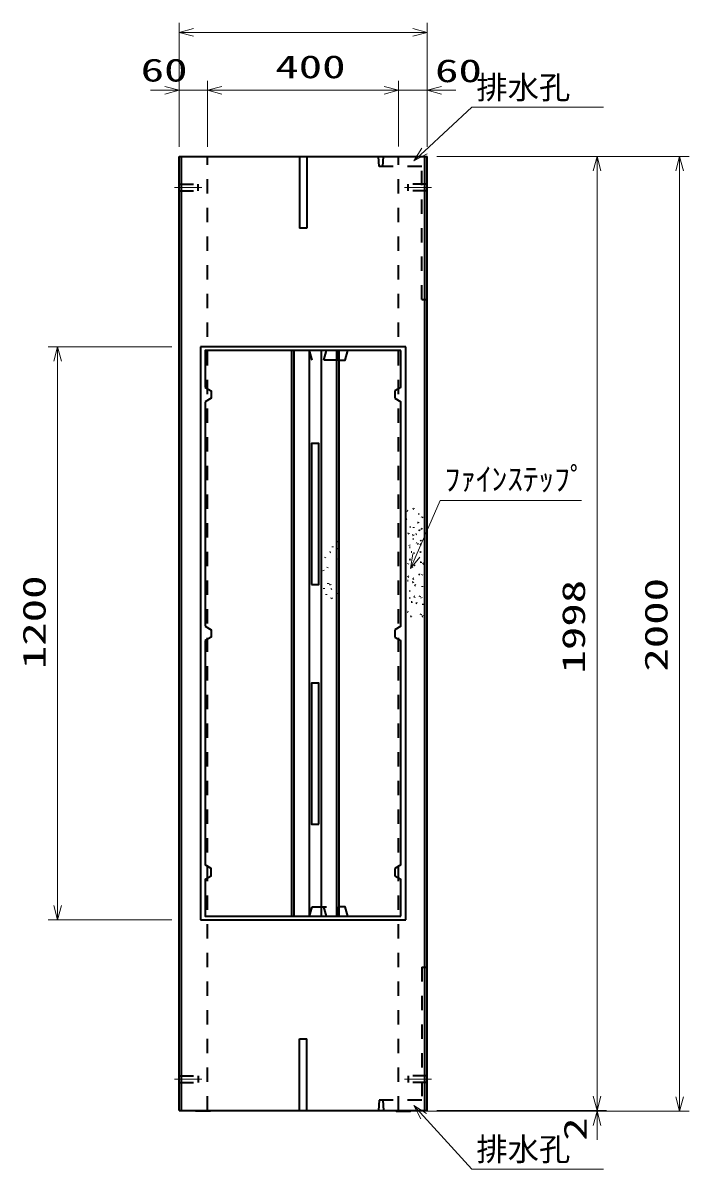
# Model space of a CAD drawing. Units: millimetres on the paper. Extents: x 15 to 1219, y 10 to 859.
# Drawn here: x 1045.9 to 1115.7, y 540 to 660 of the extents above; entities that cross this region are included whole.
import ezdxf
from ezdxf.enums import TextEntityAlignment as Align

# ---------------------------------------------------------------- set-up
doc = ezdxf.new("R2010")
doc.units = ezdxf.units.MM
doc.linetypes.add('USER1', pattern=[3, 1.5, -1.5])
doc.linetypes.add('USER2', pattern=[18.5, 12, -1.5, 3.5, -1.5])
for name, color, linetype, lineweight in [('D-BMK（構造物基準線）', 2, 'USER2', 18), ('D-STR-DIM（寸法）', 7, 'Continuous', 13), ('D-STR-HTXT（WS-旗）', 7, 'Continuous', 13), ('D-STR-HTXT（旗上げ）', 7, 'Continuous', 13), ('D-STR（構造物）', 1, 'Continuous', 35)]:
    doc.layers.add(name, color=color, linetype=linetype, lineweight=lineweight)
doc.styles.add('ＭＳ ゴシック', font='')
doc.styles.get('ＭＳ ゴシック').set_extended_font_data('MS Gothic')

# ---------------------------------------------------------------- blocks, each defined once
blk = doc.blocks.new('_Open30')
at = {"color": 7, "linetype": 'Continuous', "lineweight": 13}
for p, q in [((-1, 0.2679), (0, 0)), ((0, 0), (-1, -0.2679)), ((0, 0), (-1, 0))]:
    blk.add_line(p, q, dxfattribs=at)

msp = doc.modelspace()

# ---------------------------------------------------------------- linework, layer by layer
at = {"layer": 'D-BMK（構造物基準線）'}
for p, q in [((1061.823, 642.777), (1064.672, 642.777)), ((1085.898, 642.777), (1088.747, 642.777)), ((1061.823, 549.377), (1064.672, 549.377)), ((1088.747, 549.377), (1085.898, 549.377))]:
    msp.add_line(p, q, dxfattribs=at)
at = {"layer": 'D-STR-DIM（寸法）'}
for p, q in [((1062.285, 647.027), (1062.285, 660.004)), ((1063.785, 659.004), (1086.785, 659.004)), ((1088.285, 653.984), (1088.285, 660.004)), ((1060.785, 652.954), (1059.285, 652.954)), ((1062.285, 647.027), (1062.285, 653.954)), ((1062.285, 652.954), (1065.285, 652.954)), ((1065.285, 647.027), (1065.285, 653.954)), ((1065.285, 647.079), (1065.285, 653.954)), ((1066.785, 652.954), (1083.785, 652.954)), ((1066.785, 652.954), (1068.285, 652.954)), ((1083.785, 652.954), (1082.285, 652.954)), ((1085.285, 647.057), (1085.285, 653.954)), ((1085.285, 647.057), (1085.285, 653.954)), ((1085.285, 652.954), (1088.285, 652.954)), ((1088.285, 647.027), (1088.285, 653.954)), ((1089.785, 652.954), (1091.285, 652.954)), ((1089.285, 646.027), (1107.073, 646.027)), ((1105.636, 646.027), (1115.713, 646.027)), ((1106.073, 547.627), (1106.073, 644.527)), ((1114.713, 547.527), (1114.713, 644.527)), ((1061.535, 626.077), (1048.571, 626.077)), ((1049.571, 567.577), (1049.571, 624.577)), ((1061.535, 566.077), (1048.571, 566.077)), ((1106.073, 547.627), (1106.073, 549.127)), ((1089.285, 546.127), (1107.073, 546.127)), ((1089.285, 546.127), (1107.073, 546.127)), ((1106.073, 546.127), (1106.073, 546.027)), ((1088.035, 546.027), (1107.073, 546.027)), ((1104.636, 546.027), (1115.713, 546.027)), ((1106.073, 544.527), (1106.073, 543.027))]:
    msp.add_line(p, q, dxfattribs=at)
at = {"layer": 'D-STR-HTXT（WS-旗）'}
for points in [[(1106.739, 651.173), (1092.95, 651.173), (1087.992, 646.584)], [(1106.739, 539.978), (1092.95, 539.978), (1087.903, 545.511)]]:
    msp.add_lwpolyline(points, dxfattribs=at)
at = {"layer": 'D-STR-HTXT（旗上げ）'}
msp.add_lwpolyline([(1104.457, 609.986), (1089.628, 609.986), (1087.128, 604.235)], dxfattribs=at)
at = {"layer": 'D-STR（構造物）'}
for p, q in [((1062.285, 546.127), (1062.285, 646.027)), ((1062.285, 646.027), (1088.285, 646.027)), ((1062.535, 546.127), (1062.535, 646.027)), ((1074.91, 646.027), (1074.91, 638.527)), ((1075.66, 646.027), (1075.66, 638.527)), ((1088.035, 546.127), (1088.035, 646.027)), ((1088.285, 546.127), (1088.285, 646.027)), ((1075.66, 638.527), (1074.91, 638.527)), ((1086.035, 626.077), (1064.535, 626.077)), ((1064.535, 626.077), (1064.535, 566.077)), ((1074.053, 625.702), (1074.053, 566.452)), ((1074.303, 625.702), (1074.303, 566.452)), ((1075.923, 625.702), (1075.923, 566.452)), ((1077.173, 625.702), (1077.173, 566.452)), ((1085.535, 625.702), (1077.188, 625.702)), ((1078.792, 625.702), (1078.792, 566.452)), ((1079.042, 625.702), (1079.042, 566.452)), ((1085.535, 621.83), (1085.535, 625.702)), ((1086.035, 566.077), (1086.035, 626.077)), ((1085.535, 621.83), (1084.906, 621.466)), ((1084.906, 621.466), (1084.906, 620.693)), ((1084.906, 620.693), (1085.535, 620.33)), ((1065.035, 620.33), (1065.035, 596.827)), ((1085.535, 596.827), (1085.535, 620.33)), ((1086.167, 608.93), (1086.239, 608.91)), ((1086.792, 609.105), (1086.85, 609.153)), ((1086.85, 609.153), (1086.898, 609.096)), ((1087.368, 608.599), (1087.443, 608.599)), ((1086.053, 608.075), (1086.106, 608.022)), ((1086.106, 608.022), (1086.159, 608.075)), ((1087.352, 607.666), (1087.279, 607.647)), ((1087.332, 607.739), (1087.352, 607.666)), ((1087.715, 608.214), (1087.768, 608.267)), ((1087.768, 608.267), (1087.821, 608.214)), ((1086.316, 606.529), (1086.255, 606.486)), ((1086.316, 606.529), (1086.359, 606.468)), ((1086.533, 607.202), (1086.459, 607.216)), ((1086.75, 606.353), (1086.811, 606.396)), ((1086.811, 606.396), (1086.854, 606.334)), ((1086.872, 607.131), (1086.897, 607.202)), ((1087.08, 606.456), (1087.148, 606.487)), ((1087.469, 606.829), (1087.482, 606.903)), ((1087.482, 606.903), (1087.556, 606.89)), ((1087.663, 607.029), (1087.725, 607.072)), ((1087.725, 607.072), (1087.768, 607.011)), ((1078.394, 605.101), (1078.413, 605.174)), ((1078.866, 605.684), (1078.813, 605.737)), ((1078.842, 604.977), (1078.907, 605.014)), ((1078.866, 605.684), (1078.919, 605.737)), ((1086.427, 605.116), (1086.502, 605.116)), ((1086.446, 605.287), (1086.433, 605.36)), ((1086.859, 605.926), (1086.784, 605.932)), ((1087.202, 605.509), (1087.154, 605.567)), ((1087.313, 605.452), (1087.252, 605.409)), ((1087.356, 605.39), (1087.313, 605.452)), ((1087.605, 605.399), (1087.531, 605.412)), ((1087.592, 605.325), (1087.605, 605.399)), ((1087.596, 605.777), (1087.633, 605.842)), ((1087.633, 605.842), (1087.698, 605.805)), ((1077.606, 603.98), (1077.612, 604.054)), ((1078.085, 604.594), (1078.159, 604.601)), ((1078.86, 603.887), (1078.892, 603.819)), ((1086.44, 603.779), (1086.513, 603.798)), ((1086.513, 603.798), (1086.493, 603.87)), ((1086.671, 604.594), (1086.598, 604.575)), ((1086.833, 604.557), (1086.895, 604.514)), ((1086.895, 604.514), (1086.851, 604.453)), ((1087.514, 604.602), (1087.588, 604.615)), ((1087.588, 604.615), (1087.601, 604.541)), ((1077.456, 602.642), (1077.403, 602.695)), ((1077.824, 602.943), (1077.856, 603.011)), ((1086.276, 603.398), (1086.239, 603.333)), ((1086.699, 603.042), (1086.686, 602.968)), ((1086.954, 603.231), (1086.892, 603.188)), ((1086.954, 603.231), (1086.997, 603.17)), ((1087.644, 603.547), (1087.57, 603.534)), ((1087.657, 603.473), (1087.644, 603.547)), ((1087.886, 603.376), (1087.825, 603.419)), ((1087.843, 603.315), (1087.886, 603.376)), ((1077.917, 601.28), (1077.897, 601.352)), ((1086.279, 601.574), (1086.205, 601.58)), ((1086.267, 601.988), (1086.324, 602.036)), ((1086.324, 602.036), (1086.276, 602.094)), ((1086.813, 601.43), (1086.741, 601.41)), ((1086.833, 601.803), (1086.761, 601.823)), ((1086.833, 601.357), (1086.813, 601.43)), ((1086.814, 601.731), (1086.833, 601.803)), ((1087.394, 602.244), (1087.456, 602.287)), ((1087.456, 602.287), (1087.499, 602.226)), ((1087.747, 602.235), (1087.734, 602.161)), ((1077.463, 600.815), (1077.437, 600.745)), ((1077.682, 600.169), (1077.714, 600.101)), ((1078.101, 601.192), (1078.036, 601.155)), ((1078.101, 601.192), (1078.138, 601.127)), ((1078.225, 600.723), (1078.278, 600.776)), ((1078.841, 600.231), (1078.861, 600.304)), ((1086.428, 600.527), (1086.503, 600.527)), ((1086.999, 601.072), (1087.057, 601.12)), ((1087.057, 601.12), (1087.009, 601.178)), ((1087.753, 601.038), (1087.746, 600.963)), ((1078.205, 599.745), (1078.262, 599.793)), ((1078.262, 599.793), (1078.311, 599.735)), ((1086.487, 599.748), (1086.419, 599.78)), ((1086.595, 599.391), (1086.669, 599.384)), ((1086.669, 599.384), (1086.663, 599.31)), ((1086.94, 599.919), (1086.867, 599.939)), ((1086.94, 599.919), (1086.92, 599.847)), ((1087.163, 599.236), (1087.106, 599.188)), ((1087.115, 599.294), (1087.163, 599.236)), ((1087.524, 599.917), (1087.53, 599.992)), ((1087.72, 599.764), (1087.672, 599.822)), ((1087.852, 599.079), (1087.859, 599.154)), ((1086.224, 598.371), (1086.277, 598.318)), ((1086.525, 597.896), (1086.593, 597.864)), ((1086.593, 597.864), (1086.562, 597.796)), ((1087.63, 598.033), (1087.637, 598.108)), ((1087.769, 597.832), (1087.826, 597.88)), ((1087.826, 597.88), (1087.778, 597.938)), ((1085.535, 596.827), (1084.906, 596.464)), ((1084.906, 596.464), (1084.906, 595.69)), ((1084.906, 595.69), (1085.535, 595.327)), ((1065.035, 595.327), (1065.035, 571.824)), ((1085.535, 571.824), (1085.535, 595.327)), ((1085.535, 571.824), (1084.906, 571.461)), ((1084.906, 571.461), (1084.906, 570.687)), ((1084.906, 570.687), (1085.535, 570.324)), ((1085.535, 566.452), (1085.535, 570.324)), ((1064.535, 566.077), (1086.035, 566.077)), ((1077.188, 566.452), (1085.535, 566.452)), ((1074.91, 546.127), (1074.91, 553.627)), ((1074.91, 553.627), (1075.66, 553.627)), ((1075.66, 546.127), (1075.66, 553.627)), ((1062.285, 546.127), (1088.285, 546.127)), ((1064.035, 546.027), (1063.935, 546.127)), ((1065.535, 546.027), (1065.635, 546.127)), ((1085.035, 546.027), (1084.935, 546.127)), ((1086.535, 546.027), (1086.635, 546.127)), ((1065.535, 546.027), (1064.035, 546.027)), ((1085.035, 546.027), (1086.535, 546.027))]:
    msp.add_line(p, q, dxfattribs=at)
at = {"layer": 'D-STR（構造物）', "linetype": 'USER1'}
for p, q in [((1065.285, 546.127), (1065.285, 646.027)), ((1083.253, 644.977), (1083.172, 646.027)), ((1083.619, 644.977), (1083.692, 646.027)), ((1085.285, 546.127), (1085.285, 646.027)), ((1087.71, 644.977), (1083.253, 644.977)), ((1087.71, 631.027), (1087.71, 644.977)), ((1062.285, 643.127), (1064.285, 643.127)), ((1062.285, 642.427), (1064.285, 642.427)), ((1064.285, 642.427), (1064.285, 643.127)), ((1088.285, 643.127), (1086.285, 643.127)), ((1086.285, 642.427), (1086.285, 643.127)), ((1088.285, 642.427), (1086.285, 642.427)), ((1087.71, 631.027), (1088.285, 631.027)), ((1077.468, 624.702), (1077.717, 625.702)), ((1077.717, 566.452), (1077.468, 567.452)), ((1087.71, 561.127), (1088.285, 561.127)), ((1087.71, 561.127), (1087.71, 547.177)), ((1062.285, 549.727), (1064.285, 549.727)), ((1064.285, 549.727), (1064.285, 549.027)), ((1088.285, 549.727), (1086.285, 549.727)), ((1086.285, 549.727), (1086.285, 549.027)), ((1062.285, 549.027), (1064.285, 549.027)), ((1088.285, 549.027), (1086.285, 549.027)), ((1083.253, 547.177), (1083.172, 546.127)), ((1087.71, 547.177), (1083.253, 547.177)), ((1083.619, 547.177), (1083.692, 546.127))]:
    msp.add_line(p, q, dxfattribs=at)
at = {"layer": 'D-STR（構造物）'}
for points in [[(1077.173, 625.702), (1065.035, 625.702), (1065.035, 621.83)], [(1065.035, 621.83), (1065.664, 621.466), (1065.664, 620.693), (1065.035, 620.33)], [(1065.035, 596.827), (1065.664, 596.464), (1065.664, 595.69)], [(1065.035, 596.827), (1065.664, 596.464), (1065.664, 595.69), (1065.035, 595.327)], [(1065.035, 570.324), (1065.664, 570.687), (1065.664, 571.461), (1065.035, 571.824)], [(1065.035, 570.324), (1065.035, 566.452), (1077.173, 566.452)]]:
    msp.add_lwpolyline(points, dxfattribs=at)
at = {"layer": 'D-STR（構造物）', "linetype": 'USER1'}
for points in [[(1078.962, 624.702), (1076.231, 624.702), (1075.963, 625.703)], [(1075.963, 566.451), (1076.231, 567.452), (1078.962, 567.452)]]:
    msp.add_lwpolyline(points, dxfattribs=at)
at = {"layer": 'D-STR（構造物）'}
for points in [[(1078.921, 625.702), (1078.962, 624.702), (1079.699, 624.702), (1079.951, 625.702)], [(1076.173, 601.202), (1076.923, 601.202), (1076.923, 615.952), (1076.173, 615.952)], [(1076.923, 576.102), (1076.923, 590.852), (1076.173, 590.852), (1076.173, 576.102)], [(1078.962, 567.452), (1078.921, 566.452), (1079.951, 566.452), (1079.699, 567.452)]]:
    msp.add_lwpolyline(points, close=True, dxfattribs=at)

# ---------------------------------------------------------------- block references
at = {"layer": 'D-STR-DIM（寸法）', "xscale": 1.5, "yscale": 1.5}
for p, rotation in [((1062.285, 659.004), 180), ((1065.285, 652.954), 180), ((1065.285, 652.954), 180), ((1088.285, 652.954), 180), ((1106.073, 646.027), 90), ((1114.713, 646.027), 90), ((1049.571, 626.077), 90), ((1049.571, 566.077), 270), ((1106.073, 546.127), 270), ((1106.073, 546.127), 270), ((1114.713, 546.027), 270), ((1106.073, 546.027), 90)]:
    msp.add_blockref('_Open30', p, dxfattribs=dict(at, rotation=rotation))
for p in [(1088.285, 659.004), (1062.285, 652.954), (1085.285, 652.954), (1085.285, 652.954)]:
    msp.add_blockref('_Open30', p, dxfattribs=at)
at = {"layer": 'D-STR-HTXT（WS-旗）', "xscale": 1.5, "yscale": 1.5}
for p, rotation in [((1086.892, 645.565), 222.78711), ((1086.892, 546.619), 132.37661)]:
    msp.add_blockref('_Open30', p, dxfattribs=dict(at, rotation=rotation))
at = {"layer": 'D-STR-HTXT（旗上げ）', "xscale": 1.5, "yscale": 1.5, "rotation": 246.50838}
msp.add_blockref('_Open30', (1086.53, 602.859), dxfattribs=at)

# ---------------------------------------------------------------- texts
at = {"layer": 'D-STR-DIM（寸法）', "style": 'ＭＳ ゴシック', "width": 1.5}
for s, p in [('400', (1072.368, 653.491)), ('60', (1058.27, 653.142)), ('60', (1089.104, 653.078))]:
    msp.add_text(s, height=2.405, dxfattribs=at).set_placement(p, align=Align.BOTTOM_LEFT)
for s, p in [('1200', (1049.033, 592.327)), ('1998', (1105.536, 591.869)), ('2000', (1114.176, 592.069)), ('2', (1105.711, 542.939))]:
    msp.add_text(s, height=2.405, rotation=90, dxfattribs=at).set_placement(p, align=Align.BOTTOM_LEFT)
at = {"layer": 'D-STR-HTXT（WS-旗）', "style": 'ＭＳ ゴシック'}
for p in [(1093.431, 651.325), (1093.431, 540.13)]:
    msp.add_text('排水孔', height=2.405, dxfattribs=at).set_placement(p, align=Align.BOTTOM_LEFT)
at = {"layer": 'D-STR-HTXT（旗上げ）', "style": 'ＭＳ ゴシック'}
msp.add_text('ﾌｧｲﾝｽﾃｯﾌﾟ', height=2.405, dxfattribs=at).set_placement((1090.107, 610.31), align=Align.BOTTOM_LEFT)

doc.saveas('drawing.dxf')
